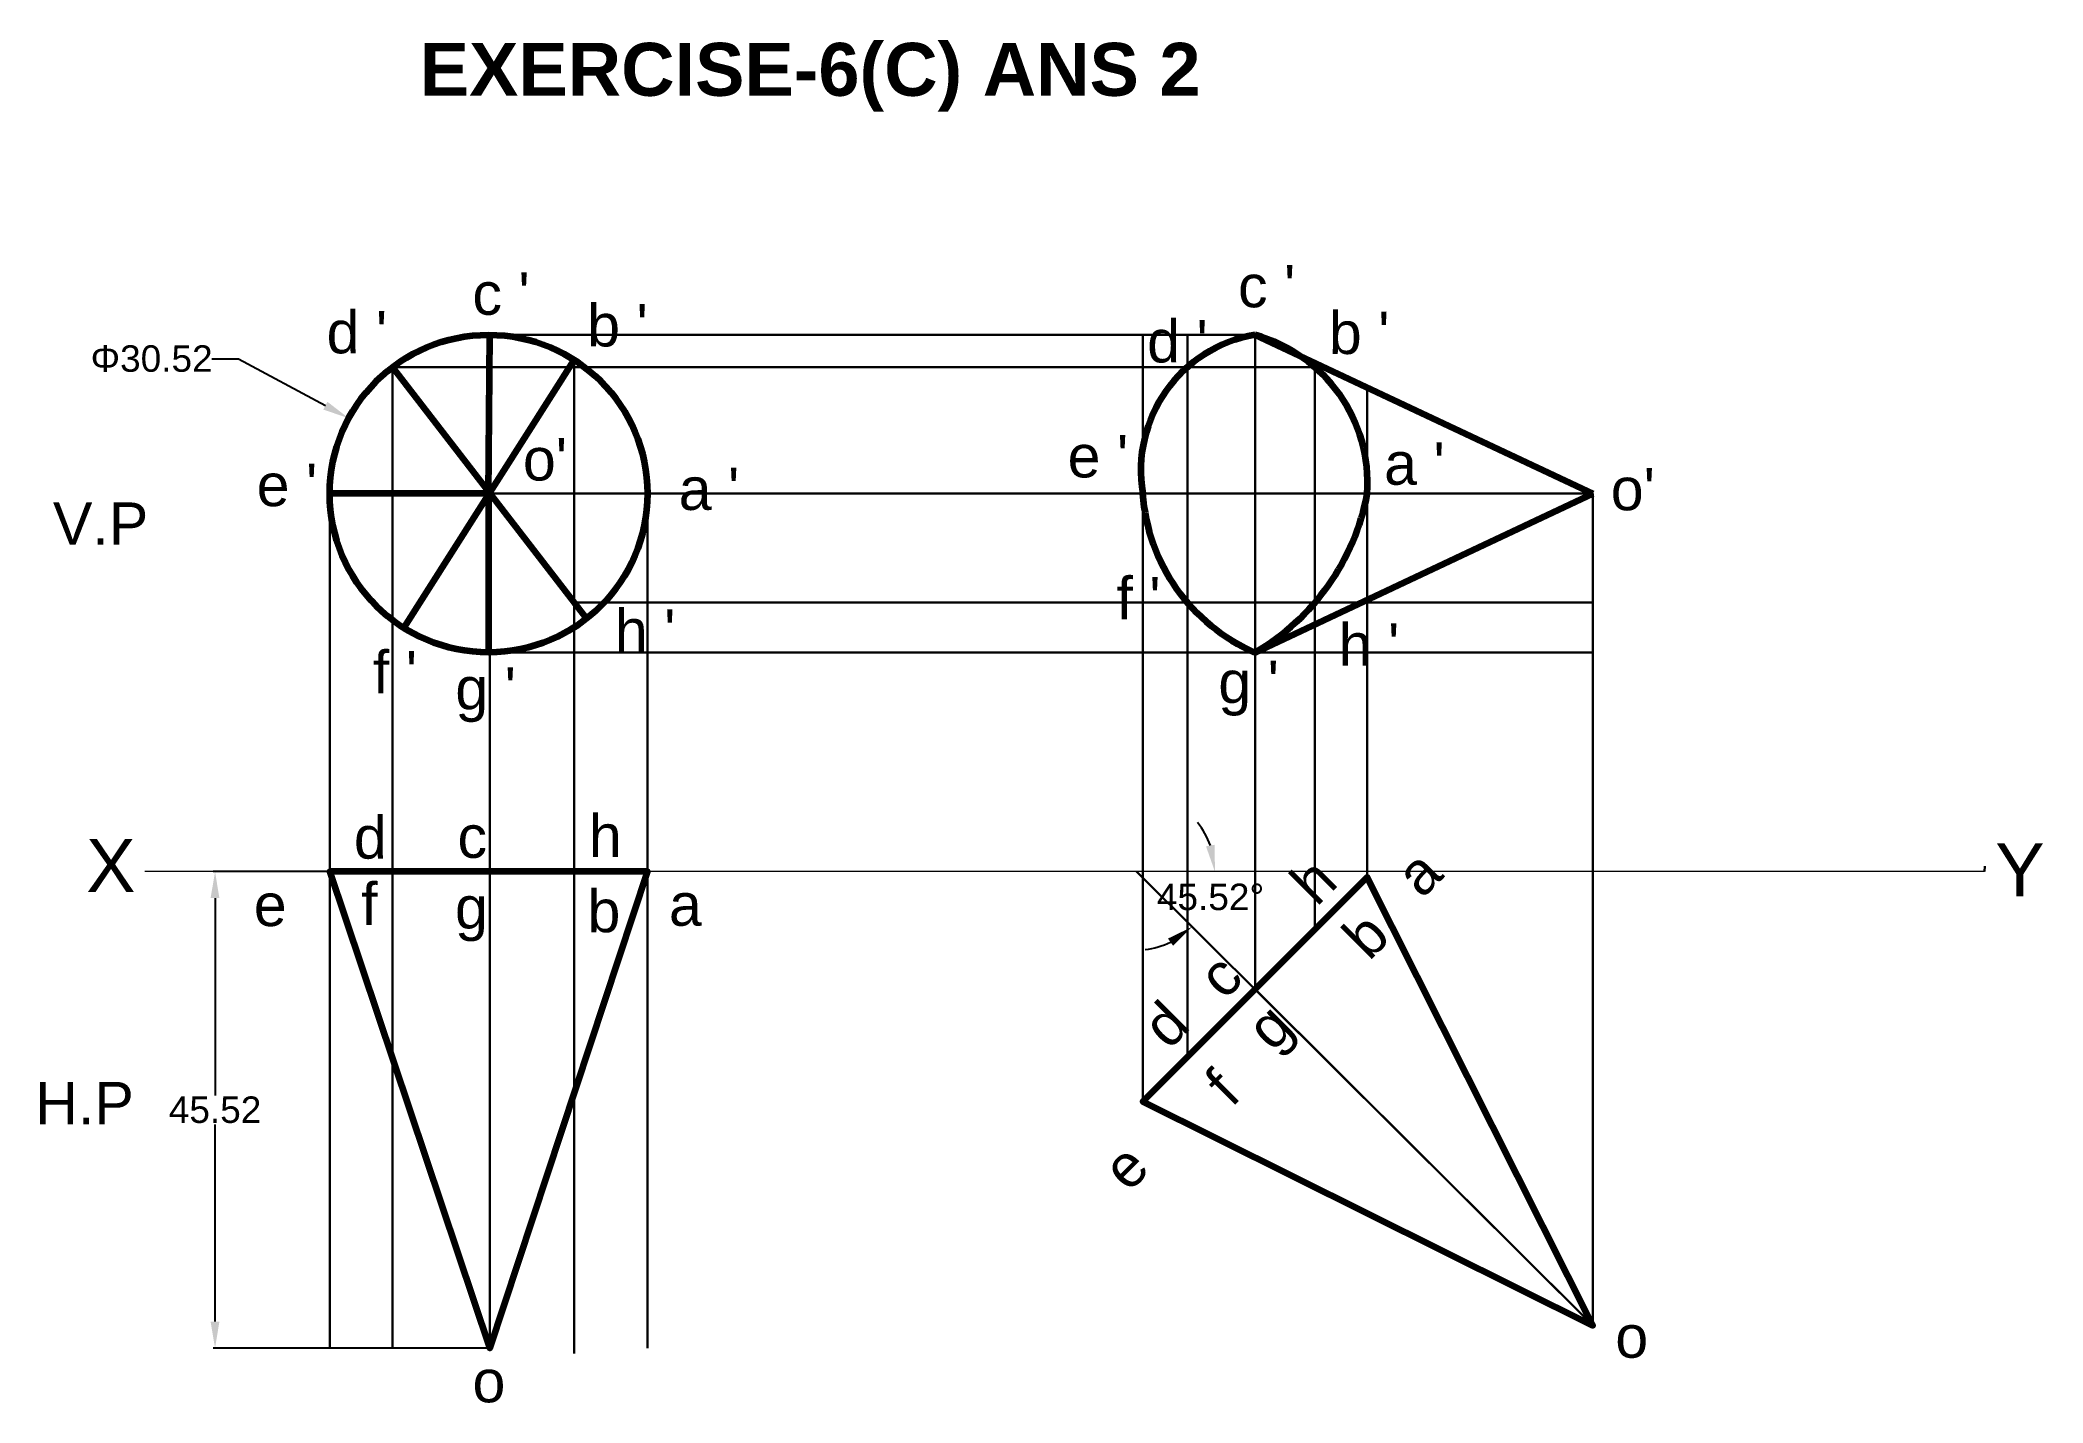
# Model space of a CAD drawing. Header units: millimetres. Extents: x 100 to 289, y 101 to 229.
import ezdxf

# ---------------------------------------------------------------- set-up
doc = ezdxf.new("R2010")
doc.units = ezdxf.units.MM
doc.header["$PDMODE"] = 32
doc.header["$PDSIZE"] = -6
doc.layers.add('thick continuous', color=7, linetype='Continuous', lineweight=30)
doc.styles.get("Standard").update_dxf_attribs({"font": 'arial.ttf'})
doc.dimstyles.get("Standard").update_dxf_attribs({"dimtxt": 2.5, "dimasz": 2.5, "dimexe": 0.18, "dimexo": 0.0625, "dimgap": 0.09, "dimtad": 0, "dimtih": 1, "dimtoh": 1, "dimdec": 1, "dimzin": 0, "dimdsep": 46, "dimtxsty": 'Standard', "dimcen": 0.09, "dimadec": 0, "dimazin": 0, "dimtfac": 1, "dimtdec": 1, "dimtofl": 0, "dimtmove": 0, "dimatfit": 3, "dimfxl": 1, "dimtolj": 1, "dimtzin": 0, "dimarcsym": 0})

# ---------------------------------------------------------------- blocks, each defined once
blk = doc.blocks.new('*D0')
at = {"layer": 'Defpoints', "color": 0}
for p in [(109.81, 150.81), (203.48, 150.81), (283.55, 150.81), (209.88, 147.13), (246.56, 107.96)]:
    blk.add_point(p, dxfattribs=at)
at = {"layer": 'thick continuous', "color": 0, "lineweight": -2}
for start, end in [(19.4849, 38.9698), (276.1901, 295.675)]:
    blk.add_arc((203.48, 150.81), 7.39, start, end, dxfattribs=at)
at = {"layer": 'thick continuous', "color": 0}
for points in [[(210.03, 153.2), (210.85, 153.35), (210.87, 150.81)], [(206.92, 143.81), (206.44, 144.49), (208.72, 145.6)]]:
    blk.add_solid(points, dxfattribs=at)
at = {"layer": 'thick continuous', "color": 0, "insert": (210.46, 148.41), "char_height": 2.5, "attachment_point": 5}
blk.add_mtext('45.52°', dxfattribs=at)
blk = doc.blocks.new('*D4')
at = {"layer": 'Defpoints', "color": 0}
for p in [(129.07, 193.63), (155.48, 179.4)]:
    blk.add_point(p, dxfattribs=at)
at = {"layer": 'thick continuous', "color": 0, "lineweight": -2}
for p, q in [((116.15, 199.25), (118.65, 199.25)), ((118.65, 199.25), (126.87, 194.82))]:
    blk.add_line(p, q, dxfattribs=at)
at = {"layer": 'thick continuous', "color": 0}
blk.add_solid([(126.67, 194.45), (127.07, 195.18), (129.07, 193.63)], dxfattribs=at)
at = {"layer": 'thick continuous', "color": 0, "insert": (110.46, 199.25), "char_height": 2.5, "attachment_point": 5}
blk.add_mtext('\\A1;Φ30.52', dxfattribs=at)
blk = doc.blocks.new('*D5')
at = {"layer": 'Defpoints', "color": 0}
for p in [(142.4, 150.81), (116.45, 105.81), (142.4, 105.81)]:
    blk.add_point(p, dxfattribs=at)
at = {"layer": 'thick continuous', "color": 0, "lineweight": -2}
for p, q in [((142.34, 150.81), (116.27, 150.81)), ((116.45, 148.31), (116.45, 129.68)), ((116.45, 108.31), (116.45, 126.94)), ((142.34, 105.81), (116.27, 105.81))]:
    blk.add_line(p, q, dxfattribs=at)
at = {"layer": 'thick continuous', "color": 0}
for points in [[(116.86, 148.31), (116.03, 148.31), (116.45, 150.81)], [(116.03, 108.31), (116.86, 108.31), (116.45, 105.81)]]:
    blk.add_solid(points, dxfattribs=at)
at = {"layer": 'thick continuous', "color": 0, "insert": (116.45, 128.31), "char_height": 2.5, "attachment_point": 5}
blk.add_mtext('\\A1;45.52', dxfattribs=at)

msp = doc.modelspace()

# ---------------------------------------------------------------- linework, layer by layer
at = {"layer": 'thick continuous', "lineweight": 100}
for p, q in [((142.28, 186.41), (142.4, 201.51)), ((214.66, 201.51), (246.56, 186.51)), ((134.29, 173.82), (150.36, 199.15)), ((133.2, 198.46), (151.53, 174.71)), ((142.28, 186.51), (127.28, 186.51)), ((142.28, 186.51), (142.28, 171.51)), ((214.66, 171.51), (246.56, 186.51))]:
    msp.add_line(p, q, dxfattribs=at)
at = {"layer": 'thick continuous', "lineweight": 30}
for p, q in [((142.4, 201.51), (214.66, 201.51)), ((204.05, 129.09), (204.05, 201.51)), ((208.28, 133.34), (208.28, 201.51)), ((214.66, 139.7), (214.66, 201.51)), ((150.36, 199.15), (150.36, 105.31)), ((220.31, 145.38), (220.31, 198.85)), ((133.2, 198.46), (133.2, 105.81)), ((133.2, 198.46), (221.15, 198.46)), ((225.26, 150.3), (225.26, 196.53)), ((127.28, 186.51), (127.28, 105.81)), ((127.28, 186.51), (246.56, 186.51)), ((157.28, 186.51), (157.28, 105.81)), ((246.56, 107.96), (246.56, 186.51)), ((150.36, 176.22), (246.56, 176.22)), ((142.28, 171.51), (246.56, 171.51)), ((142.4, 171.51), (142.4, 105.81))]:
    msp.add_line(p, q, dxfattribs=at)
at = {"layer": 'thick continuous'}
for p, q in [((142.28, 186.51), (142.28, 186.51)), ((142.28, 186.51), (142.28, 186.51)), ((142.28, 186.51), (157.28, 186.51)), ((283.59, 151.33), (283.55, 150.81)), ((246.56, 107.96), (203.48, 150.81)), ((204.05, 129.09), (214.66, 139.7)), ((214.66, 139.7), (246.56, 107.96))]:
    msp.add_line(p, q, dxfattribs=at)
at = {"layer": 'thick continuous', "lineweight": 0}
msp.add_line((283.55, 150.81), (109.81, 150.81), dxfattribs=at)
at = {"layer": 'thick continuous', "lineweight": -3}
msp.add_lwpolyline([(127.28, 150.81), (127.28, 105.81)], dxfattribs=at)
at = {"layer": 'thick continuous', "lineweight": 100}
for points in [[(127.28, 150.81), (142.4, 105.81), (157.28, 150.81), (127.28, 150.81), (142.4, 105.81), (157.28, 150.81), (127.28, 150.81)], [(204.05, 129.09), (246.56, 107.96), (225.26, 150.3), (204.05, 129.09), (246.56, 107.96), (225.26, 150.3), (204.05, 129.09)]]:
    msp.add_lwpolyline(points, dxfattribs=at)
msp.add_circle((142.28, 186.51), 15, dxfattribs=at)
for centre, radius, start, end in [((216.87, 188.7), 13, 99.795, 189.6744), ((210.74, 187.49), 14.55, 356.1316, 74.399), ((221.72, 187.76), 17.72, 184.032, 246.4968), ((203.52, 190.63), 22.13, 300.2069, 349.2643)]:
    msp.add_arc(centre, radius, start, end, dxfattribs=at)

# ---------------------------------------------------------------- texts
at = {"layer": 'thick continuous', "attachment_point": 1}
for s, width, gutter_width, insert, char_height in [('{\\fArial|b1|i0|c0|p34;EXERCISE-6(C) ANS 2}', 78.4277, 78.43, (135.78, 229.08), 5), ("c '", 8.109, 12.5, (213.05, 208.11), 4), ("c '", 8.109, 12.5, (140.75, 207.4), 4), ("b '", 8.109, 12.5, (151.59, 204.41), 4), ("d '", 8.109, 12.5, (126.98, 203.76), 4), ("d '", 8.109, 12.5, (204.47, 202.9), 4), ("b '", 8.109, 12.5, (221.63, 203.7), 4), ("o'", 8.109, 12.5, (145.52, 191.75), 4), ("e '", 8.109, 12.5, (196.96, 192.04), 4), ("a '", 8.109, 12.5, (226.85, 191.35), 4), ("e '", 8.109, 12.5, (120.38, 189.33), 4), ("a '", 8.109, 12.5, (160.23, 188.97), 4), ("o'", 8.109, 12.5, (248.25, 188.94), 4), ('V.P', 8.109, 12.5, (101.14, 185.68), 4), ("f '", 8.109, 12.5, (201.57, 178.64), 4), ("h '", 8.109, 12.5, (154.2, 175.58), 4), ("h '", 8.109, 12.5, (222.56, 174.25), 4), ("f '", 8.109, 12.5, (131.36, 171.66), 4), ("g '", 8.109, 12.5, (211.19, 170.72), 4), ("g '", 8.109, 12.5, (139.14, 170.12), 4), ('d ', 8.109, 12.5, (129.56, 156.04), 4), ('c', 8.109, 12.5, (139.34, 156.11), 4), ('X', 9.1263, 12.5, (104.28, 153.88), 5), ('Y', 9.1263, 12.5, (284.56, 153.48), 5), ('f ', 8.109, 12.5, (130.24, 149.76), 4), ('e', 8.109, 12.5, (120.11, 149.67), 4), ('g ', 8.109, 12.5, (139.11, 149.42), 4), (' b', 8.109, 12.5, (150.07, 149.09), 4), ('a', 8.109, 12.5, (159.31, 149.7), 4), ('H.P', 8.109, 12.5, (99.47, 130.95), 4), ('o', 8.109, 12.5, (248.68, 108.9), 4), ('o', 8.109, 12.5, (140.76, 104.69), 4)]:
    msp.add_mtext_dynamic_manual_height_columns(s, width=width, gutter_width=gutter_width, heights=[0], dxfattribs=dict(at, insert=insert, char_height=char_height))
at = {"layer": 'thick continuous', "insert": (151.75, 156.2), "char_height": 4, "width": 2.4782, "attachment_point": 1}
msp.add_mtext('h', dxfattribs=at)
at = {"layer": 'thick continuous', "char_height": 4, "attachment_point": 1, "rotation": 45}
for s, insert in [('a', (227.59, 151)), (' b', (221.49, 144.03)), ('c', (208.94, 141.41)), ('d ', (203.69, 136.72)), ('g ', (213.5, 136.52)), ('f ', (209.6, 131.29)), ('e', (199.89, 123.26))]:
    msp.add_mtext_dynamic_manual_height_columns(s, width=8.109, gutter_width=12.5, heights=[0], dxfattribs=dict(at, insert=insert))
at = {"layer": 'thick continuous', "insert": (217.65, 150.25), "char_height": 4, "width": 2.4782, "attachment_point": 1, "rotation": 45}
msp.add_mtext('h', dxfattribs=at)

# ---------------------------------------------------------------- dimensions: what is measured, and where the dimension line sits
at = {"layer": 'thick continuous'}
dim = msp.add_diameter_dim_2p(p1=(155.48, 179.4), p2=(129.07, 193.63), text='Φ30.52', dimstyle='Standard', dxfattribs=at)
dim.commit()
dim.dimension.update_dxf_attribs({"geometry": '*D4', "text_midpoint": (110.46, 199.25), "dimtype": 163})
dim = msp.add_angular_dim_2l(base=(209.88, 147.13), line1=((283.55, 150.81), (109.81, 150.81)), line2=((246.56, 107.96), (203.48, 150.81)), text='45.52°', dimstyle='Standard', dxfattribs=at)
dim.commit()
dim.dimension.update_dxf_attribs({"geometry": '*D0', "text_midpoint": (210.46, 148.41), "dimtype": 162})
dim = msp.add_linear_dim(base=(116.45, 105.81), p1=(142.4, 150.81), p2=(142.4, 105.81), angle=90, text='45.52', dimstyle='Standard', dxfattribs=at)
dim.commit()
dim.dimension.update_dxf_attribs({"geometry": '*D5', "text_midpoint": (116.45, 128.31)})

doc.saveas('drawing.dxf')
